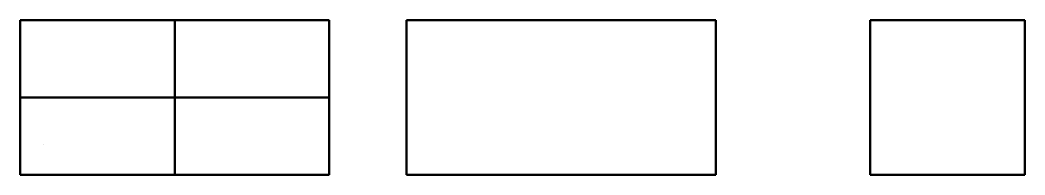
# Model space of a CAD drawing. Header units: millimetres. Extents: x 0 to 13, y 0 to 2.
import ezdxf

# ---------------------------------------------------------------- set-up
doc = ezdxf.new("R2010")
doc.units = ezdxf.units.MM
doc.linetypes.add('ACAD_ISO04W100', pattern=[30, 24, -3, 0, -3])
doc.layers.add('visto', color=4, linetype='ACAD_ISO04W100', lineweight=50)

msp = doc.modelspace()

# ---------------------------------------------------------------- linework, layer by layer
at = {"layer": 'visto'}
for p, q in [((0, 0), (0, 2)), ((0, 2), (4, 2)), ((2, 0), (2, 2)), ((4, 2), (4, 0)), ((5, 0), (5, 2)), ((5, 2), (9, 2)), ((9, 2), (9, 0)), ((11, 0), (11, 2)), ((11, 2), (13, 2)), ((13, 2), (13, 0)), ((4, 1), (0, 1)), ((0.302, 0.398), (0.302, 0.398)), ((4, 0), (0, 0)), ((9, 0), (5, 0)), ((13, 0), (11, 0)), ((0, 0), (2, 0))]:
    msp.add_line(p, q, dxfattribs=at)

doc.saveas('drawing.dxf')
